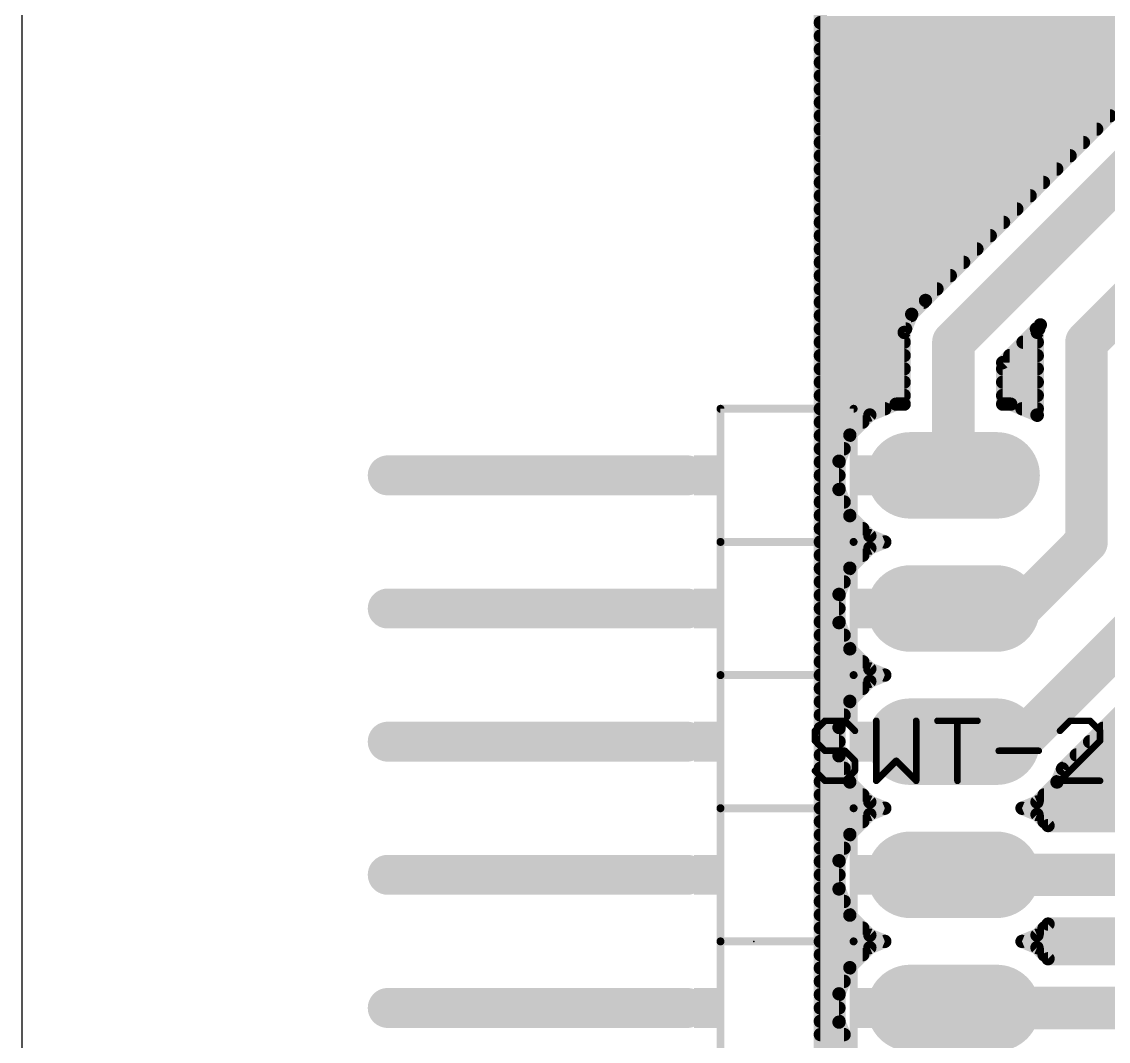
# Model space of a CAD drawing. Extents: x -15.2 to 43.2, y -12.7 to 63.2.
# Drawn here: x -15.24 to 5.5, y 27.3 to 46.75 of the extents above; entities that cross this region are included whole.
import ezdxf

# ---------------------------------------------------------------- set-up
doc = ezdxf.new("R2010")
doc.units = 0
for name, color, linetype in [('16', 175, 'CONTINUOUS'), ('17', 82, 'CONTINUOUS'), ('20', 7, 'CONTINUOUS'), ('21', 253, 'CONTINUOUS'), ('23', 7, 'CONTINUOUS'), ('27', 253, 'CONTINUOUS')]:
    doc.layers.add(name, color=color, linetype=linetype)

# ---------------------------------------------------------------- blocks, each defined once
blk = doc.blocks.new('RECT')
blk.add_solid([(-0.5, -0.5), (0.5, -0.5), (-0.5, 0.5), (0.5, 0.5)])
blk = doc.blocks.new('LONGP100')
at = {"const_width": 1}
blk.add_lwpolyline([(-0.5, 0), (0.5, 0)], dxfattribs=at)
at = {"const_width": 0.5}
for points in [[(-0.5, 0.25, 1), (-0.5, -0.25)], [(0.5, -0.25, 1), (0.5, 0.25)]]:
    blk.add_lwpolyline(points, format="xyb", dxfattribs=at)

msp = doc.modelspace()

# ---------------------------------------------------------------- linework, layer by layer
at = {"layer": '16'}
for points, const_width in [([(0, 0), (0, 55.88)], 0.254), ([(0, 46.736), (10.0119, 46.736)], 0.254), ([(0, 46.482), (7.0529, 46.482)], 0.254), ([(7.0876, 46.5167), (2.0076, 41.4367)], 0.254), ([(0, 46.228), (6.7989, 46.228)], 0.254), ([(0, 45.974), (6.5449, 45.974)], 0.254), ([(7.62, 45.72), (2.54, 40.64)], 0.8128), ([(0, 45.72), (6.2909, 45.72)], 0.254), ([(0, 45.466), (6.0369, 45.466)], 0.254), ([(0, 45.212), (5.7829, 45.212)], 0.254), ([(0, 44.958), (5.5289, 44.958)], 0.254), ([(0, 44.704), (5.2749, 44.704)], 0.254), ([(0, 44.45), (5.0209, 44.45)], 0.254), ([(0, 44.196), (4.7669, 44.196)], 0.254), ([(0, 43.942), (4.5129, 43.942)], 0.254), ([(8.16, 43.72), (5.08, 40.64)], 0.8128), ([(0, 43.688), (4.2589, 43.688)], 0.254), ([(0, 43.434), (4.0049, 43.434)], 0.254), ([(0, 43.18), (3.7509, 43.18)], 0.254), ([(0, 42.926), (3.4969, 42.926)], 0.254), ([(0, 42.672), (3.2429, 42.672)], 0.254), ([(0, 42.418), (2.9889, 42.418)], 0.254), ([(0, 42.164), (2.7349, 42.164)], 0.254), ([(0, 41.91), (2.4809, 41.91)], 0.254), ([(0, 41.656), (2.2269, 41.656)], 0.254), ([(0, 41.402), (1.9729, 41.402)], 0.254), ([(2.0076, 41.4367), (1.7433, 41.1724)], 0.254), ([(0, 41.148), (1.7332, 41.148)], 0.254), ([(1.7433, 41.1724), (1.6002, 40.8269)], 0.254), ([(3.4798, 40.2507), (4.1997, 40.9707)], 0.254), ([(4.1997, 40.9707), (4.1402, 40.8269)], 0.254), ([(0, 40.894), (1.628, 40.894)], 0.254), ([(1.6002, 40.8269), (1.6002, 39.4584)], 0.254), ([(2.54, 40.64), (2.54, 38.1)], 0.8128), ([(4.1231, 40.894), (4.168, 40.894)], 0.254), ([(4.1402, 40.8269), (4.1402, 39.2459)], 0.254), ([(5.08, 40.64), (5.08, 36.83)], 0.8128), ([(0, 40.64), (1.6002, 40.64)], 0.254), ([(3.8691, 40.64), (4.1402, 40.64)], 0.254), ([(0, 40.386), (1.6002, 40.386)], 0.254), ([(3.6151, 40.386), (4.1402, 40.386)], 0.254), ([(0, 40.132), (1.6002, 40.132)], 0.254), ([(3.4798, 39.4584), (3.4798, 40.2507)], 0.254), ([(3.4798, 40.132), (4.1402, 40.132)], 0.254), ([(0, 39.878), (1.6002, 39.878)], 0.254), ([(3.4798, 39.878), (4.1402, 39.878)], 0.254), ([(0, 39.624), (1.6002, 39.624)], 0.254), ([(3.4798, 39.624), (4.1402, 39.624)], 0.254), ([(0, 39.37), (1.2314, 39.37)], 0.254), ([(1.4448, 39.4584), (0.9455, 39.2516)], 0.254), ([(1.6002, 39.4584), (1.4448, 39.4584)], 0.254), ([(3.6352, 39.4584), (3.4798, 39.4584)], 0.254), ([(4.1345, 39.2516), (3.6352, 39.4584)], 0.254), ([(3.8486, 39.37), (4.1402, 39.37)], 0.254), ([(0, 39.116), (0.8099, 39.116)], 0.254), ([(0.9455, 39.2516), (0.5634, 38.8695)], 0.254), ([(4.1402, 39.2459), (4.1345, 39.2516)], 0.254), ([(0, 38.862), (0.5603, 38.862)], 0.254), ([(0.5634, 38.8695), (0.3566, 38.3702)], 0.254), ([(0, 38.608), (0.4551, 38.608)], 0.254), ([(0, 38.354), (0.3566, 38.354)], 0.254), ([(0.3566, 38.3702), (0.3566, 37.8298)], 0.254), ([(0, 38.1), (0.3566, 38.1)], 0.254), ([(0, 37.846), (0.3566, 37.846)], 0.254), ([(0.3566, 37.8298), (0.5634, 37.3305)], 0.254), ([(0, 37.592), (0.4551, 37.592)], 0.254), ([(0, 37.338), (0.5603, 37.338)], 0.254), ([(0.5634, 37.3305), (0.9455, 36.9484)], 0.254), ([(0, 37.084), (0.8099, 37.084)], 0.254), ([(5.08, 36.83), (3.81, 35.56)], 0.8128), ([(3.81, 33.02), (7.62, 36.83)], 0.8128), ([(0, 36.83), (1.2314, 36.83)], 0.254), ([(0.9455, 36.9484), (1.2314, 36.83)], 0.254), ([(1.2314, 36.83), (0.9455, 36.7116)], 0.254), ([(0, 36.576), (0.8099, 36.576)], 0.254), ([(0.9455, 36.7116), (0.5634, 36.3295)], 0.254), ([(0, 36.322), (0.5603, 36.322)], 0.254), ([(0.5634, 36.3295), (0.3566, 35.8302)], 0.254), ([(0, 36.068), (0.4551, 36.068)], 0.254), ([(0, 35.814), (0.3566, 35.814)], 0.254), ([(0.3566, 35.8302), (0.3566, 35.2898)], 0.254), ([(3.81, 35.56), (2.54, 35.56)], 0.8128), ([(0, 35.56), (0.3566, 35.56)], 0.254), ([(0, 35.306), (0.3566, 35.306)], 0.254), ([(0.3566, 35.2898), (0.5634, 34.7905)], 0.254), ([(0, 35.052), (0.4551, 35.052)], 0.254), ([(0, 34.798), (0.5603, 34.798)], 0.254), ([(0.5634, 34.7905), (0.9455, 34.4084)], 0.254), ([(4.6205, 32.5015), (7.0104, 34.8913)], 0.254), ([(0, 34.544), (0.8099, 34.544)], 0.254), ([(0.9455, 34.4084), (1.2314, 34.29)], 0.254), ([(0, 34.29), (1.2314, 34.29)], 0.254), ([(0.9455, 34.1716), (0.5634, 33.7895)], 0.254), ([(1.2314, 34.29), (0.9455, 34.1716)], 0.254), ([(0, 34.036), (0.8099, 34.036)], 0.254), ([(0, 33.782), (0.5603, 33.782)], 0.254), ([(0.5634, 33.7895), (0.3566, 33.2902)], 0.254), ([(0, 33.528), (0.4551, 33.528)], 0.254), ([(0, 33.274), (0.3566, 33.274)], 0.254), ([(0.3566, 33.2902), (0.3566, 32.7498)], 0.254), ([(2.54, 33.02), (3.81, 33.02)], 0.8128), ([(5.3931, 33.274), (7.0716, 33.274)], 0.254), ([(0, 33.02), (0.3566, 33.02)], 0.254), ([(5.1391, 33.02), (7.0716, 33.02)], 0.254), ([(0, 32.766), (0.3566, 32.766)], 0.254), ([(0.3566, 32.7498), (0.5634, 32.2505)], 0.254), ([(4.8851, 32.766), (7.1197, 32.766)], 0.254), ([(0, 32.512), (0.4551, 32.512)], 0.254), ([(4.5166, 32.2505), (4.6205, 32.5015)], 0.254), ([(4.6311, 32.512), (7.3737, 32.512)], 0.254), ([(0, 32.258), (0.5603, 32.258)], 0.254), ([(0.5634, 32.2505), (0.9455, 31.8684)], 0.254), ([(4.1345, 31.8684), (4.5166, 32.2505)], 0.254), ([(4.5197, 32.258), (7.3737, 32.258)], 0.254), ([(0, 32.004), (0.8099, 32.004)], 0.254), ([(0.9455, 31.8684), (1.2314, 31.75)], 0.254), ([(3.8486, 31.75), (4.1345, 31.8684)], 0.254), ([(4.2701, 32.004), (7.1197, 32.004)], 0.254), ([(0, 31.75), (1.2314, 31.75)], 0.254), ([(0.9455, 31.6316), (0.5634, 31.2495)], 0.254), ([(1.2314, 31.75), (0.9455, 31.6316)], 0.254), ([(4.1345, 31.6316), (3.8486, 31.75)], 0.254), ([(3.8486, 31.75), (7.0716, 31.75)], 0.254), ([(4.3463, 31.4198), (4.1345, 31.6316)], 0.254), ([(0, 31.496), (0.8099, 31.496)], 0.254), ([(4.2701, 31.496), (7.0716, 31.496)], 0.254), ([(7.0716, 31.4198), (4.3463, 31.4198)], 0.254), ([(0, 31.242), (0.5603, 31.242)], 0.254), ([(0.5634, 31.2495), (0.3566, 30.7502)], 0.254), ([(0, 30.988), (0.4551, 30.988)], 0.254), ([(0, 30.734), (0.3566, 30.734)], 0.254), ([(0.3566, 30.7502), (0.3566, 30.2098)], 0.254), ([(2.54, 30.48), (7.525, 30.48)], 0.8128), ([(0, 30.48), (0.3566, 30.48)], 0.254), ([(0, 30.226), (0.3566, 30.226)], 0.254), ([(0.3566, 30.2098), (0.5634, 29.7105)], 0.254), ([(0, 29.972), (0.4551, 29.972)], 0.254), ([(0, 29.718), (0.5603, 29.718)], 0.254), ([(0.5634, 29.7105), (0.9455, 29.3284)], 0.254), ([(4.1345, 29.3284), (4.3463, 29.5402)], 0.254), ([(4.3463, 29.5402), (7.7119, 29.5402)], 0.254), ([(0, 29.464), (0.8099, 29.464)], 0.254), ([(0.9455, 29.3284), (1.2314, 29.21)], 0.254), ([(3.8486, 29.21), (4.1345, 29.3284)], 0.254), ([(4.2701, 29.464), (27.94, 29.464)], 0.254), ([(0, 29.21), (1.2314, 29.21)], 0.254), ([(1.2314, 29.21), (0.9455, 29.0916)], 0.254), ([(4.1345, 29.0916), (3.8486, 29.21)], 0.254), ([(3.8486, 29.21), (27.94, 29.21)], 0.254), ([(0, 28.956), (0.8099, 28.956)], 0.254), ([(0.9455, 29.0916), (0.5634, 28.7095)], 0.254), ([(4.3463, 28.8798), (4.1345, 29.0916)], 0.254), ([(4.2701, 28.956), (10.0119, 28.956)], 0.254), ([(0, 28.702), (0.5603, 28.702)], 0.254), ([(0.5634, 28.7095), (0.3566, 28.2102)], 0.254), ([(9.9357, 28.8798), (4.3463, 28.8798)], 0.254), ([(0, 28.448), (0.4551, 28.448)], 0.254), ([(0, 28.194), (0.3566, 28.194)], 0.254), ([(0.3566, 28.2102), (0.3566, 27.6698)], 0.254), ([(2.54, 27.94), (11.4672, 27.94)], 0.8128), ([(0, 27.94), (0.3566, 27.94)], 0.254), ([(0, 27.686), (0.3566, 27.686)], 0.254), ([(0.3566, 27.6698), (0.5634, 27.1705)], 0.254), ([(0, 27.432), (0.4551, 27.432)], 0.254), ([(0, 27.178), (0.5603, 27.178)], 0.254)]:
    msp.add_lwpolyline(points, dxfattribs=dict(at, const_width=const_width))
for points, const_width in [([(0, 46.7995, 1), (0, 46.6725)], 0.127), ([(0, 46.5455, 1), (0, 46.4185)], 0.127), ([(0, 46.2915, 1), (0, 46.1645)], 0.127), ([(0, 46.0375, 1), (0, 45.9105)], 0.127), ([(0, 45.7835, 1), (0, 45.6565)], 0.127), ([(0, 45.5295, 1), (0, 45.4025)], 0.127), ([(0, 45.2755, 1), (0, 45.1485)], 0.127), ([(0, 45.0215, 1), (0, 44.8945)], 0.127), ([(5.5289, 44.8945, 1), (5.5289, 45.0215)], 0.127), ([(0, 44.7675, 1), (0, 44.6405)], 0.127), ([(5.2749, 44.6405, 1), (5.2749, 44.7675)], 0.127), ([(0, 44.5135, 1), (0, 44.3865)], 0.127), ([(5.0209, 44.3865, 1), (5.0209, 44.5135)], 0.127), ([(0, 44.2595, 1), (0, 44.1325)], 0.127), ([(4.7669, 44.1325, 1), (4.7669, 44.2595)], 0.127), ([(0, 44.0055, 1), (0, 43.8785)], 0.127), ([(4.5129, 43.8785, 1), (4.5129, 44.0055)], 0.127), ([(0, 43.7515, 1), (0, 43.6245)], 0.127), ([(4.2589, 43.6245, 1), (4.2589, 43.7515)], 0.127), ([(0, 43.4975, 1), (0, 43.3705)], 0.127), ([(4.0049, 43.3705, 1), (4.0049, 43.4975)], 0.127), ([(0, 43.2435, 1), (0, 43.1165)], 0.127), ([(3.7509, 43.1165, 1), (3.7509, 43.2435)], 0.127), ([(0, 42.9895, 1), (0, 42.8625)], 0.127), ([(3.4969, 42.8625, 1), (3.4969, 42.9895)], 0.127), ([(0, 42.7355, 1), (0, 42.6085)], 0.127), ([(3.2429, 42.6085, 1), (3.2429, 42.7355)], 0.127), ([(0, 42.4815, 1), (0, 42.3545)], 0.127), ([(2.9889, 42.3545, 1), (2.9889, 42.4815)], 0.127), ([(0, 42.2275, 1), (0, 42.1005)], 0.127), ([(2.7349, 42.1005, 1), (2.7349, 42.2275)], 0.127), ([(0, 41.9735, 1), (0, 41.8465)], 0.127), ([(2.4809, 41.8465, 1), (2.4809, 41.9735)], 0.127), ([(0, 41.7195, 1), (0, 41.5925)], 0.127), ([(2.2269, 41.5925, 1), (2.2269, 41.7195)], 0.127), ([(0, 41.4655, 1), (0, 41.3385)], 0.127), ([(1.9627, 41.4816, 1), (2.0525, 41.3918)], 0.127), ([(2.0525, 41.3918, 1), (1.9627, 41.4816)], 0.127), ([(1.9729, 41.3385, 1), (1.9729, 41.4655)], 0.127), ([(0, 41.2115, 1), (0, 41.0845)], 0.127), ([(1.6984, 41.2173, 1), (1.7882, 41.1275)], 0.127), ([(1.8019, 41.1481, 1), (1.6846, 41.1967)], 0.127), ([(1.7332, 41.0845, 1), (1.7332, 41.2115)], 0.127), ([(4.2584, 40.9464, 1), (4.1411, 40.995)], 0.127), ([(4.2446, 40.9258, 1), (4.1548, 41.0156)], 0.127), ([(0, 40.9575, 1), (0, 40.8305)], 0.127), ([(1.6637, 40.8269, 1), (1.5367, 40.8269)], 0.127), ([(1.5415, 40.8512, 1), (1.6589, 40.8026)], 0.127), ([(1.628, 40.8305, 1), (1.628, 40.9575)], 0.127), ([(2.7432, 40.64, 1), (2.3368, 40.64)], 0.4064), ([(2.3963, 40.7837, 1), (2.6837, 40.4963)], 0.4064), ([(4.1231, 40.9575, 1), (4.1231, 40.8305)], 0.127), ([(4.2037, 40.8269, 1), (4.0767, 40.8269)], 0.127), ([(4.0815, 40.8512, 1), (4.1989, 40.8026)], 0.127), ([(4.168, 40.8305, 1), (4.168, 40.9575)], 0.127), ([(5.2832, 40.64, 1), (4.8768, 40.64)], 0.4064), ([(4.9363, 40.7837, 1), (5.2237, 40.4963)], 0.4064), ([(0, 40.7035, 1), (0, 40.5765)], 0.127), ([(1.6002, 40.5765, 1), (1.6002, 40.7035)], 0.127), ([(3.8691, 40.7035, 1), (3.8691, 40.5765)], 0.127), ([(4.1402, 40.5765, 1), (4.1402, 40.7035)], 0.127), ([(0, 40.4495, 1), (0, 40.3225)], 0.127), ([(1.6002, 40.3225, 1), (1.6002, 40.4495)], 0.127), ([(3.6151, 40.4495, 1), (3.6151, 40.3225)], 0.127), ([(4.1402, 40.3225, 1), (4.1402, 40.4495)], 0.127), ([(0, 40.1955, 1), (0, 40.0685)], 0.127), ([(1.6002, 40.0685, 1), (1.6002, 40.1955)], 0.127), ([(3.5433, 40.2507, 1), (3.4163, 40.2507)], 0.127), ([(3.4349, 40.2956, 1), (3.5247, 40.2058)], 0.127), ([(3.4798, 40.1955, 1), (3.4798, 40.0685)], 0.127), ([(4.1402, 40.0685, 1), (4.1402, 40.1955)], 0.127), ([(0, 39.9415, 1), (0, 39.8145)], 0.127), ([(1.6002, 39.8145, 1), (1.6002, 39.9415)], 0.127), ([(3.4798, 39.9415, 1), (3.4798, 39.8145)], 0.127), ([(4.1402, 39.8145, 1), (4.1402, 39.9415)], 0.127), ([(0, 39.6875, 1), (0, 39.5605)], 0.127), ([(1.6002, 39.5605, 1), (1.6002, 39.6875)], 0.127), ([(3.4798, 39.6875, 1), (3.4798, 39.5605)], 0.127), ([(4.1402, 39.5605, 1), (4.1402, 39.6875)], 0.127), ([(0, 39.4335, 1), (0, 39.3065)], 0.127), ([(1.2314, 39.3065, 1), (1.2314, 39.4335)], 0.127), ([(1.4448, 39.5219, 1), (1.4448, 39.3949)], 0.127), ([(1.4691, 39.3997, 1), (1.4205, 39.5171)], 0.127), ([(1.5367, 39.4584, 1), (1.6637, 39.4584)], 0.127), ([(1.6002, 39.3949, 1), (1.6002, 39.5219)], 0.127), ([(3.4798, 39.5219, 1), (3.4798, 39.3949)], 0.127), ([(3.4163, 39.4584, 1), (3.5433, 39.4584)], 0.127), ([(3.6595, 39.5171, 1), (3.6109, 39.3997)], 0.127), ([(3.6352, 39.3949, 1), (3.6352, 39.5219)], 0.127), ([(3.8486, 39.4335, 1), (3.8486, 39.3065)], 0.127), ([(4.1402, 39.3065, 1), (4.1402, 39.4335)], 0.127), ([(0, 39.1795, 1), (0, 39.0525)], 0.127), ([(0.8099, 39.0525, 1), (0.8099, 39.1795)], 0.127), ([(0.9212, 39.3103, 1), (0.9698, 39.1929)], 0.127), ([(0.9904, 39.2067, 1), (0.9006, 39.2965)], 0.127), ([(4.1794, 39.2965, 1), (4.0896, 39.2067)], 0.127), ([(4.0767, 39.2459, 1), (4.2037, 39.2459)], 0.127), ([(4.0953, 39.201, 1), (4.1851, 39.2907)], 0.127), ([(4.1102, 39.1929, 1), (4.1588, 39.3103)], 0.127), ([(0, 38.9255, 1), (0, 38.7985)], 0.127), ([(0.6221, 38.8452, 1), (0.5047, 38.8938)], 0.127), ([(0.5603, 38.7985, 1), (0.5603, 38.9255)], 0.127), ([(0.5185, 38.9144, 1), (0.6083, 38.8246)], 0.127), ([(0, 38.6715, 1), (0, 38.5445)], 0.127), ([(0.4551, 38.5445, 1), (0.4551, 38.6715)], 0.127), ([(0, 38.4175, 1), (0, 38.2905)], 0.127), ([(0.4201, 38.3702, 1), (0.2931, 38.3702)], 0.127), ([(0.2979, 38.3945, 1), (0.4153, 38.3459)], 0.127), ([(0.3566, 38.2905, 1), (0.3566, 38.4175)], 0.127), ([(0, 38.1635, 1), (0, 38.0365)], 0.127), ([(0.3566, 38.0365, 1), (0.3566, 38.1635)], 0.127), ([(2.3368, 38.1, 1), (2.7432, 38.1)], 0.4064), ([(0, 37.9095, 1), (0, 37.7825)], 0.127), ([(0.4153, 37.8541, 1), (0.2979, 37.8055)], 0.127), ([(0.3566, 37.7825, 1), (0.3566, 37.9095)], 0.127), ([(0.2931, 37.8298, 1), (0.4201, 37.8298)], 0.127), ([(0, 37.6555, 1), (0, 37.5285)], 0.127), ([(0.4551, 37.5285, 1), (0.4551, 37.6555)], 0.127), ([(0, 37.4015, 1), (0, 37.2745)], 0.127), ([(0.6083, 37.3754, 1), (0.5185, 37.2856)], 0.127), ([(0.5047, 37.3062, 1), (0.6221, 37.3548)], 0.127), ([(0.5603, 37.2745, 1), (0.5603, 37.4015)], 0.127), ([(0, 37.1475, 1), (0, 37.0205)], 0.127), ([(0.8099, 37.0205, 1), (0.8099, 37.1475)], 0.127), ([(5.2237, 36.6863, 1), (4.9363, 36.9737)], 0.4064), ([(0, 36.8935, 1), (0, 36.7665)], 0.127), ([(0.9698, 37.0071, 1), (0.9212, 36.8897)], 0.127), ([(0.9006, 36.9035, 1), (0.9904, 36.9933)], 0.127), ([(1.2557, 36.7713, 1), (1.2071, 36.8887)], 0.127), ([(1.2071, 36.7713, 1), (1.2557, 36.8887)], 0.127), ([(1.2314, 36.7665, 1), (1.2314, 36.8935)], 0.127), ([(4.8768, 36.83, 1), (5.2832, 36.83)], 0.4064), ([(0, 36.6395, 1), (0, 36.5125)], 0.127), ([(0.8099, 36.5125, 1), (0.8099, 36.6395)], 0.127), ([(0.9212, 36.7703, 1), (0.9698, 36.6529)], 0.127), ([(0.9904, 36.6667, 1), (0.9006, 36.7565)], 0.127), ([(0, 36.3855, 1), (0, 36.2585)], 0.127), ([(0.5185, 36.3744, 1), (0.6083, 36.2846)], 0.127), ([(0.6221, 36.3052, 1), (0.5047, 36.3538)], 0.127), ([(0.5603, 36.2585, 1), (0.5603, 36.3855)], 0.127), ([(0, 36.1315, 1), (0, 36.0045)], 0.127), ([(0.4551, 36.0045, 1), (0.4551, 36.1315)], 0.127), ([(0, 35.8775, 1), (0, 35.7505)], 0.127), ([(0.4201, 35.8302, 1), (0.2931, 35.8302)], 0.127), ([(0.2979, 35.8545, 1), (0.4153, 35.8059)], 0.127), ([(0.3566, 35.7505, 1), (0.3566, 35.8775)], 0.127), ([(2.54, 35.7632, 1), (2.54, 35.3568)], 0.4064), ([(3.6663, 35.7037, 1), (3.9537, 35.4163)], 0.4064), ([(3.81, 35.3568, 1), (3.81, 35.7632)], 0.4064), ([(0, 35.6235, 1), (0, 35.4965)], 0.127), ([(0.3566, 35.4965, 1), (0.3566, 35.6235)], 0.127), ([(0, 35.3695, 1), (0, 35.2425)], 0.127), ([(0.4153, 35.3141, 1), (0.2979, 35.2655)], 0.127), ([(0.2931, 35.2898, 1), (0.4201, 35.2898)], 0.127), ([(0.3566, 35.2425, 1), (0.3566, 35.3695)], 0.127), ([(0, 35.1155, 1), (0, 34.9885)], 0.127), ([(0.4551, 34.9885, 1), (0.4551, 35.1155)], 0.127), ([(0, 34.8615, 1), (0, 34.7345)], 0.127), ([(0.6083, 34.8354, 1), (0.5185, 34.7456)], 0.127), ([(0.5047, 34.7662, 1), (0.6221, 34.8148)], 0.127), ([(0.5603, 34.7345, 1), (0.5603, 34.8615)], 0.127), ([(0, 34.6075, 1), (0, 34.4805)], 0.127), ([(0.8099, 34.4805, 1), (0.8099, 34.6075)], 0.127), ([(0.9698, 34.4671, 1), (0.9212, 34.3497)], 0.127), ([(0.9006, 34.3635, 1), (0.9904, 34.4533)], 0.127), ([(0, 34.3535, 1), (0, 34.2265)], 0.127), ([(0.9212, 34.2303, 1), (0.9698, 34.1129)], 0.127), ([(0.9904, 34.1267, 1), (0.9006, 34.2165)], 0.127), ([(1.2557, 34.2313, 1), (1.2071, 34.3487)], 0.127), ([(1.2071, 34.2313, 1), (1.2557, 34.3487)], 0.127), ([(1.2314, 34.2265, 1), (1.2314, 34.3535)], 0.127), ([(0, 34.0995, 1), (0, 33.9725)], 0.127), ([(0.8099, 33.9725, 1), (0.8099, 34.0995)], 0.127), ([(0, 33.8455, 1), (0, 33.7185)], 0.127), ([(0.5185, 33.8344, 1), (0.6083, 33.7446)], 0.127), ([(0.6221, 33.7652, 1), (0.5047, 33.8138)], 0.127), ([(0.5603, 33.7185, 1), (0.5603, 33.8455)], 0.127), ([(0, 33.5915, 1), (0, 33.4645)], 0.127), ([(0.4551, 33.4645, 1), (0.4551, 33.5915)], 0.127), ([(0, 33.3375, 1), (0, 33.2105)], 0.127), ([(0.4201, 33.2902, 1), (0.2931, 33.2902)], 0.127), ([(0.3566, 33.2105, 1), (0.3566, 33.3375)], 0.127), ([(2.54, 33.2232, 1), (2.54, 32.8168)], 0.4064), ([(3.81, 32.8168, 1), (3.81, 33.2232)], 0.4064), ([(5.3931, 33.3375, 1), (5.3931, 33.2105)], 0.127), ([(0.2979, 33.3145, 1), (0.4153, 33.2659)], 0.127), ([(3.6663, 33.1637, 1), (3.9537, 32.8763)], 0.4064), ([(0, 33.0835, 1), (0, 32.9565)], 0.127), ([(0.3566, 32.9565, 1), (0.3566, 33.0835)], 0.127), ([(5.1391, 33.0835, 1), (5.1391, 32.9565)], 0.127), ([(0, 32.8295, 1), (0, 32.7025)], 0.127), ([(0.4153, 32.7741, 1), (0.2979, 32.7255)], 0.127), ([(0.2931, 32.7498, 1), (0.4201, 32.7498)], 0.127), ([(0.3566, 32.7025, 1), (0.3566, 32.8295)], 0.127), ([(4.8851, 32.8295, 1), (4.8851, 32.7025)], 0.127), ([(0, 32.5755, 1), (0, 32.4485)], 0.127), ([(0.4551, 32.4485, 1), (0.4551, 32.5755)], 0.127), ([(4.5756, 32.5464, 1), (4.6654, 32.4566)], 0.127), ([(4.6792, 32.4772, 1), (4.5619, 32.5258)], 0.127), ([(4.6311, 32.5755, 1), (4.6311, 32.4485)], 0.127), ([(0, 32.3215, 1), (0, 32.1945)], 0.127), ([(0.6083, 32.2954, 1), (0.5185, 32.2056)], 0.127), ([(0.5603, 32.1945, 1), (0.5603, 32.3215)], 0.127), ([(4.5197, 32.3215, 1), (4.5197, 32.1945)], 0.127), ([(4.5615, 32.2056, 1), (4.4717, 32.2954)], 0.127), ([(0.5047, 32.2262, 1), (0.6221, 32.2748)], 0.127), ([(4.4579, 32.2748, 1), (4.5753, 32.2262)], 0.127), ([(0, 32.0675, 1), (0, 31.9405)], 0.127), ([(0.8099, 31.9405, 1), (0.8099, 32.0675)], 0.127), ([(0.9698, 31.9271, 1), (0.9212, 31.8097)], 0.127), ([(0.9006, 31.8235, 1), (0.9904, 31.9133)], 0.127), ([(4.0896, 31.9133, 1), (4.1794, 31.8235)], 0.127), ([(4.1588, 31.8097, 1), (4.1102, 31.9271)], 0.127), ([(4.2701, 32.0675, 1), (4.2701, 31.9405)], 0.127), ([(0, 31.8135, 1), (0, 31.6865)], 0.127), ([(0.9212, 31.6903, 1), (0.9698, 31.5729)], 0.127), ([(0.9904, 31.5867, 1), (0.9006, 31.6765)], 0.127), ([(1.2557, 31.6913, 1), (1.2071, 31.8087)], 0.127), ([(1.2071, 31.6913, 1), (1.2557, 31.8087)], 0.127), ([(1.2314, 31.6865, 1), (1.2314, 31.8135)], 0.127), ([(3.8729, 31.8087, 1), (3.8243, 31.6913)], 0.127), ([(3.8486, 31.8135, 1), (3.8486, 31.6865)], 0.127), ([(3.8243, 31.8087, 1), (3.8729, 31.6913)], 0.127), ([(4.1794, 31.6765, 1), (4.0896, 31.5867)], 0.127), ([(4.1102, 31.5729, 1), (4.1588, 31.6903)], 0.127), ([(0, 31.5595, 1), (0, 31.4325)], 0.127), ([(0.8099, 31.4325, 1), (0.8099, 31.5595)], 0.127), ([(4.2701, 31.5595, 1), (4.2701, 31.4325)], 0.127), ([(4.3463, 31.4833, 1), (4.3463, 31.3563)], 0.127), ([(4.3014, 31.3749, 1), (4.3912, 31.4647)], 0.127), ([(0, 31.3055, 1), (0, 31.1785)], 0.127), ([(0.5185, 31.2944, 1), (0.6083, 31.2046)], 0.127), ([(0.6221, 31.2252, 1), (0.5047, 31.2738)], 0.127), ([(0.5603, 31.1785, 1), (0.5603, 31.3055)], 0.127), ([(0, 31.0515, 1), (0, 30.9245)], 0.127), ([(0.4551, 30.9245, 1), (0.4551, 31.0515)], 0.127), ([(0, 30.7975, 1), (0, 30.6705)], 0.127), ([(0.4201, 30.7502, 1), (0.2931, 30.7502)], 0.127), ([(0.2979, 30.7745, 1), (0.4153, 30.7259)], 0.127), ([(0.3566, 30.6705, 1), (0.3566, 30.7975)], 0.127), ([(2.54, 30.6832, 1), (2.54, 30.2768)], 0.4064), ([(0, 30.5435, 1), (0, 30.4165)], 0.127), ([(0.3566, 30.4165, 1), (0.3566, 30.5435)], 0.127), ([(0, 30.2895, 1), (0, 30.1625)], 0.127), ([(0.4153, 30.2341, 1), (0.2979, 30.1855)], 0.127), ([(0.3566, 30.1625, 1), (0.3566, 30.2895)], 0.127), ([(0, 30.0355, 1), (0, 29.9085)], 0.127), ([(0.2931, 30.2098, 1), (0.4201, 30.2098)], 0.127), ([(0.4551, 29.9085, 1), (0.4551, 30.0355)], 0.127), ([(0, 29.7815, 1), (0, 29.6545)], 0.127), ([(0.6083, 29.7554, 1), (0.5185, 29.6656)], 0.127), ([(0.5047, 29.6862, 1), (0.6221, 29.7348)], 0.127), ([(0.5603, 29.6545, 1), (0.5603, 29.7815)], 0.127), ([(4.3463, 29.6037, 1), (4.3463, 29.4767)], 0.127), ([(4.3912, 29.4953, 1), (4.3014, 29.5851)], 0.127), ([(0, 29.5275, 1), (0, 29.4005)], 0.127), ([(0.8099, 29.4005, 1), (0.8099, 29.5275)], 0.127), ([(0.9698, 29.3871, 1), (0.9212, 29.2697)], 0.127), ([(4.1588, 29.2697, 1), (4.1102, 29.3871)], 0.127), ([(4.2701, 29.5275, 1), (4.2701, 29.4005)], 0.127), ([(0, 29.2735, 1), (0, 29.1465)], 0.127), ([(0.9006, 29.2835, 1), (0.9904, 29.3733)], 0.127), ([(1.2557, 29.1513, 1), (1.2071, 29.2687)], 0.127), ([(1.2071, 29.1513, 1), (1.2557, 29.2687)], 0.127), ([(1.2314, 29.1465, 1), (1.2314, 29.2735)], 0.127), ([(3.8729, 29.2687, 1), (3.8243, 29.1513)], 0.127), ([(3.8486, 29.2735, 1), (3.8486, 29.1465)], 0.127), ([(3.8243, 29.2687, 1), (3.8729, 29.1513)], 0.127), ([(4.0896, 29.3733, 1), (4.1794, 29.2835)], 0.127), ([(0, 29.0195, 1), (0, 28.8925)], 0.127), ([(0.8099, 28.8925, 1), (0.8099, 29.0195)], 0.127), ([(0.9212, 29.1503, 1), (0.9698, 29.0329)], 0.127), ([(0.9904, 29.0467, 1), (0.9006, 29.1365)], 0.127), ([(4.1794, 29.1365, 1), (4.0896, 29.0467)], 0.127), ([(4.1102, 29.0329, 1), (4.1588, 29.1503)], 0.127), ([(4.2701, 29.0195, 1), (4.2701, 28.8925)], 0.127), ([(0, 28.7655, 1), (0, 28.6385)], 0.127), ([(0.6221, 28.6852, 1), (0.5047, 28.7338)], 0.127), ([(0.5603, 28.6385, 1), (0.5603, 28.7655)], 0.127), ([(4.3463, 28.9433, 1), (4.3463, 28.8163)], 0.127), ([(4.3014, 28.8349, 1), (4.3912, 28.9247)], 0.127), ([(0.5185, 28.7544, 1), (0.6083, 28.6646)], 0.127), ([(0, 28.5115, 1), (0, 28.3845)], 0.127), ([(0.4551, 28.3845, 1), (0.4551, 28.5115)], 0.127), ([(0, 28.2575, 1), (0, 28.1305)], 0.127), ([(0.4201, 28.2102, 1), (0.2931, 28.2102)], 0.127), ([(0.2979, 28.2345, 1), (0.4153, 28.1859)], 0.127), ([(0.3566, 28.1305, 1), (0.3566, 28.2575)], 0.127), ([(2.54, 28.1432, 1), (2.54, 27.7368)], 0.4064), ([(0, 28.0035, 1), (0, 27.8765)], 0.127), ([(0.3566, 27.8765, 1), (0.3566, 28.0035)], 0.127), ([(0, 27.7495, 1), (0, 27.6225)], 0.127), ([(0.4153, 27.6941, 1), (0.2979, 27.6455)], 0.127), ([(0.3566, 27.6225, 1), (0.3566, 27.7495)], 0.127), ([(0.2931, 27.6698, 1), (0.4201, 27.6698)], 0.127), ([(0, 27.4955, 1), (0, 27.3685)], 0.127), ([(0.4551, 27.3685, 1), (0.4551, 27.4955)], 0.127)]:
    msp.add_lwpolyline(points, format="xyb", dxfattribs=dict(at, const_width=const_width))
at = {"layer": '20'}
msp.add_line((-15.24, 63.17), (-15.24, -12.7), dxfattribs=at)
at = {"layer": '21'}
for points, const_width in [([(0.635, 39.37), (-1.905, 39.37)], 0.1524), ([(-1.905, 39.37), (-1.905, 36.83)], 0.1524), ([(0.635, 36.83), (0.635, 39.37)], 0.1524), ([(-8.255, 38.1), (-2.54, 38.1)], 0.762), ([(0.635, 36.83), (-1.905, 36.83)], 0.1524), ([(-1.905, 36.83), (-1.905, 34.29)], 0.1524), ([(0.635, 34.29), (0.635, 36.83)], 0.1524), ([(-8.255, 35.56), (-2.54, 35.56)], 0.762), ([(0.635, 34.29), (-1.905, 34.29)], 0.1524), ([(-1.905, 34.29), (-1.905, 31.75)], 0.1524), ([(0.635, 31.75), (0.635, 34.29)], 0.1524), ([(-8.255, 33.02), (-2.54, 33.02)], 0.762), ([(0.635, 31.75), (-1.905, 31.75)], 0.1524), ([(-1.905, 31.75), (-1.905, 29.21)], 0.1524), ([(0.635, 29.21), (0.635, 31.75)], 0.1524), ([(-8.255, 30.48), (-2.54, 30.48)], 0.762), ([(0.635, 29.21), (-1.905, 29.21)], 0.1524), ([(-1.905, 29.21), (-1.905, 26.67)], 0.1524), ([(0.635, 26.67), (0.635, 29.21)], 0.1524), ([(-8.255, 27.94), (-2.54, 27.94)], 0.762)]:
    msp.add_lwpolyline(points, dxfattribs=dict(at, const_width=const_width))
for points, const_width in [([(-1.905, 39.4081, 1), (-1.905, 39.3319)], 0.0762), ([(-1.8669, 39.37, 1), (-1.9431, 39.37)], 0.0762), ([(0.6731, 39.37, 1), (0.5969, 39.37)], 0.0762), ([(0.635, 39.3319, 1), (0.635, 39.4081)], 0.0762), ([(-8.255, 38.2905, 1), (-8.255, 37.9095)], 0.381), ([(-2.54, 37.9095, 1), (-2.54, 38.2905)], 0.381), ([(-1.905, 36.8681, 1), (-1.905, 36.7919)], 0.0762), ([(-1.8669, 36.83, 1), (-1.9431, 36.83)], 0.0762), ([(-1.9431, 36.83, 1), (-1.8669, 36.83)], 0.0762), ([(0.6731, 36.83, 1), (0.5969, 36.83)], 0.0762), ([(0.5969, 36.83, 1), (0.6731, 36.83)], 0.0762), ([(0.635, 36.7919, 1), (0.635, 36.8681)], 0.0762), ([(-8.255, 35.7505, 1), (-8.255, 35.3695)], 0.381), ([(-2.54, 35.3695, 1), (-2.54, 35.7505)], 0.381), ([(-1.905, 34.3281, 1), (-1.905, 34.2519)], 0.0762), ([(-1.8669, 34.29, 1), (-1.9431, 34.29)], 0.0762), ([(-1.9431, 34.29, 1), (-1.8669, 34.29)], 0.0762), ([(0.6731, 34.29, 1), (0.5969, 34.29)], 0.0762), ([(0.5969, 34.29, 1), (0.6731, 34.29)], 0.0762), ([(0.635, 34.2519, 1), (0.635, 34.3281)], 0.0762), ([(-8.255, 33.2105, 1), (-8.255, 32.8295)], 0.381), ([(-2.54, 32.8295, 1), (-2.54, 33.2105)], 0.381), ([(-1.905, 31.7881, 1), (-1.905, 31.7119)], 0.0762), ([(-1.8669, 31.75, 1), (-1.9431, 31.75)], 0.0762), ([(-1.9431, 31.75, 1), (-1.8669, 31.75)], 0.0762), ([(0.6731, 31.75, 1), (0.5969, 31.75)], 0.0762), ([(0.5969, 31.75, 1), (0.6731, 31.75)], 0.0762), ([(0.635, 31.7119, 1), (0.635, 31.7881)], 0.0762), ([(-8.255, 30.6705, 1), (-8.255, 30.2895)], 0.381), ([(-2.54, 30.2895, 1), (-2.54, 30.6705)], 0.381), ([(-1.905, 29.2481, 1), (-1.905, 29.1719)], 0.0762), ([(-1.8669, 29.21, 1), (-1.9431, 29.21)], 0.0762), ([(-1.9431, 29.21, 1), (-1.8669, 29.21)], 0.0762), ([(0.6731, 29.21, 1), (0.5969, 29.21)], 0.0762), ([(0.5969, 29.21, 1), (0.6731, 29.21)], 0.0762), ([(0.635, 29.1719, 1), (0.635, 29.2481)], 0.0762), ([(-8.255, 28.1305, 1), (-8.255, 27.7495)], 0.381), ([(-2.54, 27.7495, 1), (-2.54, 28.1305)], 0.381)]:
    msp.add_lwpolyline(points, format="xyb", dxfattribs=dict(at, const_width=const_width))
at = {"layer": '23'}
msp.add_point((-1.27, 29.21), dxfattribs=at)
at = {"layer": '27', "const_width": 0.127}
for points in [[(0.088, 33.4175), (-0.1027, 33.2268)], [(0.4693, 33.4175), (0.088, 33.4175)], [(0.66, 33.2268), (0.4693, 33.4175)], [(1.0667, 33.4175), (1.0667, 32.2735)], [(1.8294, 32.2735), (1.8294, 33.4175)], [(2.2361, 33.4175), (2.9988, 33.4175)], [(2.6174, 32.2735), (2.6174, 33.4175)], [(4.7656, 33.4175), (4.5749, 33.2268)], [(5.1469, 33.4175), (4.7656, 33.4175)], [(5.3375, 33.2268), (5.1469, 33.4175)], [(-0.1027, 33.2268), (-0.1027, 33.0361)], [(5.3375, 33.0361), (5.3375, 33.2268)], [(-0.1027, 33.0361), (0.088, 32.8455)], [(4.5749, 32.2735), (5.3375, 33.0361)], [(0.088, 32.8455), (0.4693, 32.8455)], [(0.4693, 32.8455), (0.66, 32.6548)], [(3.4055, 32.8455), (4.1681, 32.8455)], [(0.66, 32.6548), (0.66, 32.4642)], [(1.0667, 32.2735), (1.448, 32.6548)], [(1.448, 32.6548), (1.8294, 32.2735)], [(0.088, 32.2735), (-0.1027, 32.4642)], [(0.66, 32.4642), (0.4693, 32.2735)], [(0.4693, 32.2735), (0.088, 32.2735)], [(5.3375, 32.2735), (4.5749, 32.2735)]]:
    msp.add_lwpolyline(points, dxfattribs=at)
at = {"layer": '27', "const_width": 0.0635}
for points in [[(0.088, 33.4492, 1), (0.088, 33.3857)], [(0.1104, 33.395, 1), (0.0655, 33.4399)], [(0.4917, 33.4399, 1), (0.4468, 33.395)], [(0.4693, 33.3857, 1), (0.4693, 33.4492)], [(1.0985, 33.4175, 1), (1.035, 33.4175)], [(1.8611, 33.4175, 1), (1.7976, 33.4175)], [(2.2361, 33.4492, 1), (2.2361, 33.3857)], [(2.6492, 33.4175, 1), (2.5857, 33.4175)], [(2.9988, 33.3857, 1), (2.9988, 33.4492)], [(4.7656, 33.4492, 1), (4.7656, 33.3857)], [(4.788, 33.395, 1), (4.7431, 33.4399)], [(5.1693, 33.4399, 1), (5.1244, 33.395)], [(5.1469, 33.3857, 1), (5.1469, 33.4492)], [(-0.0709, 33.2268, 1), (-0.1344, 33.2268)], [(-0.1251, 33.2493, 1), (-0.0802, 33.2044)], [(0.6375, 33.2044, 1), (0.6824, 33.2493)], [(4.5524, 33.2493, 1), (4.5973, 33.2044)], [(5.3693, 33.2268, 1), (5.3058, 33.2268)], [(5.3151, 33.2044, 1), (5.36, 33.2493)], [(-0.0802, 33.0586, 1), (-0.1251, 33.0137)], [(-0.1344, 33.0361, 1), (-0.0709, 33.0361)], [(5.3058, 33.0361, 1), (5.3693, 33.0361)], [(5.36, 33.0137, 1), (5.3151, 33.0586)], [(0.088, 32.8772, 1), (0.088, 32.8137)], [(0.0655, 32.823, 1), (0.1104, 32.8679)], [(0.4917, 32.8679, 1), (0.4468, 32.823)], [(0.4693, 32.8137, 1), (0.4693, 32.8772)], [(3.4055, 32.8772, 1), (3.4055, 32.8137)], [(4.1681, 32.8137, 1), (4.1681, 32.8772)], [(0.6917, 32.6548, 1), (0.6282, 32.6548)], [(0.6375, 32.6324, 1), (0.6824, 32.6773)], [(1.4705, 32.6773, 1), (1.4256, 32.6324)], [(1.4705, 32.6324, 1), (1.4256, 32.6773)], [(-0.0802, 32.4866, 1), (-0.1251, 32.4417)], [(0.6282, 32.4642, 1), (0.6917, 32.4642)], [(0.6824, 32.4417, 1), (0.6375, 32.4866)], [(0.088, 32.3053, 1), (0.088, 32.2417)], [(0.0655, 32.251, 1), (0.1104, 32.296)], [(0.4468, 32.296, 1), (0.4917, 32.251)], [(0.4693, 32.2417, 1), (0.4693, 32.3053)], [(1.0443, 32.296, 1), (1.0892, 32.251)], [(1.035, 32.2735, 1), (1.0985, 32.2735)], [(1.7976, 32.2735, 1), (1.8611, 32.2735)], [(1.8069, 32.251, 1), (1.8518, 32.296)], [(2.5857, 32.2735, 1), (2.6492, 32.2735)], [(4.5524, 32.296, 1), (4.5973, 32.251)], [(4.5749, 32.3053, 1), (4.5749, 32.2417)], [(5.3375, 32.2417, 1), (5.3375, 32.3053)]]:
    msp.add_lwpolyline(points, format="xyb", dxfattribs=at)

# ---------------------------------------------------------------- block references
at = {"layer": '17', "xscale": 1.65, "yscale": 1.65, "rotation": 180}
for p in [(2.54, 38.1), (2.54, 38.1), (2.54, 35.56), (2.54, 35.56), (2.54, 33.02), (2.54, 33.02), (2.54, 30.48), (2.54, 30.48), (2.54, 27.94), (2.54, 27.94)]:
    msp.add_blockref('LONGP100', p, dxfattribs=at)
at = {"layer": '21', "xscale": 0.762, "rotation": 90}
for p, yscale in [((-2.159, 38.1), 0.508), ((1.143, 38.1), 1.016), ((-2.159, 35.56), 0.508), ((1.143, 35.56), 1.016), ((-2.159, 33.02), 0.508), ((1.143, 33.02), 1.016), ((-2.159, 30.48), 0.508), ((1.143, 30.48), 1.016), ((-2.159, 27.94), 0.508), ((1.143, 27.94), 1.016)]:
    msp.add_blockref('RECT', p, dxfattribs=dict(at, yscale=yscale))

doc.saveas('drawing.dxf')
